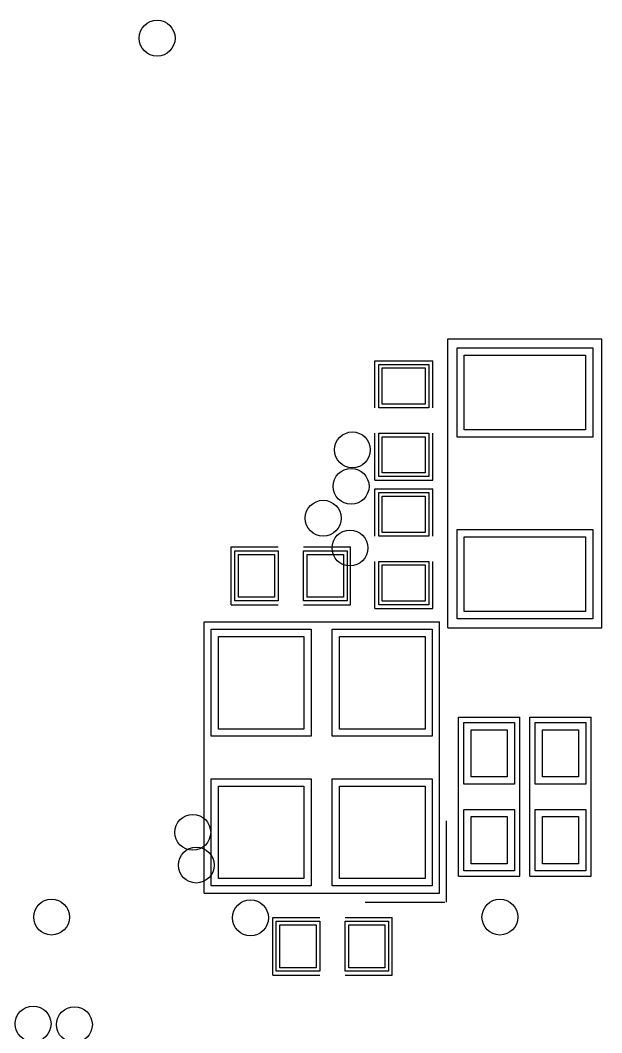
# Model space of a CAD drawing. Header units: inches. Extents: x 0 to 2.56, y 0 to 2.63.
# Drawn here: x 0.859 to 1.18, y 1.157 to 1.717 of the extents above; entities that cross this region are included whole.
import ezdxf

# ---------------------------------------------------------------- set-up
doc = ezdxf.new("R2010")
doc.units = ezdxf.units.IN
doc.header["$MEASUREMENT"] = 0
for name, color, linetype in [('Top Overlay', 2, 'Continuous'), ('Top Paste', 8, 'Continuous'), ('Top Solder', 216, 'Continuous')]:
    doc.layers.add(name, color=color, linetype=linetype)

msp = doc.modelspace()

# ---------------------------------------------------------------- linework, layer by layer
at = {"layer": 'Top Overlay'}
for p, q in [((1.09533, 1.5405), (1.18026, 1.5405)), ((1.09533, 1.38076), (1.09533, 1.5405)), ((1.18026, 1.38076), (1.18026, 1.5405)), ((1.05487, 1.52838), (1.08687, 1.52838)), ((1.05487, 1.50238), (1.05487, 1.52838)), ((1.08687, 1.50238), (1.08687, 1.52838)), ((1.05487, 1.46238), (1.05487, 1.48838)), ((1.08687, 1.46238), (1.08687, 1.48838)), ((1.05487, 1.46238), (1.08687, 1.46238)), ((1.05487, 1.45751), (1.08687, 1.45751)), ((1.05487, 1.43151), (1.05487, 1.45751)), ((1.08687, 1.43151), (1.08687, 1.45751)), ((0.97556, 1.39345), (0.97556, 1.42545)), ((0.97556, 1.42545), (1.00156, 1.42545)), ((1.01556, 1.42545), (1.04156, 1.42545)), ((1.04156, 1.39345), (1.04156, 1.42545)), ((1.05487, 1.39151), (1.05487, 1.41751)), ((1.08687, 1.39151), (1.08687, 1.41751)), ((0.97556, 1.39345), (1.00156, 1.39345)), ((1.01556, 1.39345), (1.04156, 1.39345)), ((1.05487, 1.39151), (1.08687, 1.39151)), ((0.96059, 1.23406), (0.96059, 1.38406)), ((0.96059, 1.38406), (1.09059, 1.38406)), ((1.09059, 1.23406), (1.09059, 1.38406)), ((1.09533, 1.38076), (1.18026, 1.38076)), ((1.10111, 1.2434), (1.10111, 1.3314)), ((1.10111, 1.3314), (1.13511, 1.3314)), ((1.13511, 1.2434), (1.13511, 1.3314)), ((1.14048, 1.2434), (1.14048, 1.3314)), ((1.14048, 1.3314), (1.17448, 1.3314)), ((1.17448, 1.2434), (1.17448, 1.3314)), ((1.09459, 1.22906), (1.09459, 1.27406)), ((1.10111, 1.2434), (1.13511, 1.2434)), ((1.14048, 1.2434), (1.17448, 1.2434)), ((0.96059, 1.23406), (1.09059, 1.23406)), ((1.04959, 1.22906), (1.09359, 1.22906)), ((0.9985, 1.18872), (0.9985, 1.22072)), ((0.9985, 1.22072), (1.0245, 1.22072)), ((1.0385, 1.22072), (1.0645, 1.22072)), ((1.0645, 1.18872), (1.0645, 1.22072)), ((0.9985, 1.18872), (1.0245, 1.18872)), ((1.0385, 1.18872), (1.0645, 1.18872))]:
    msp.add_line(p, q, dxfattribs=at)
at = {"layer": 'Top Paste'}
for p, q in [((1.10433, 1.49016), (1.10433, 1.5315)), ((1.10433, 1.5315), (1.17126, 1.5315)), ((1.17126, 1.5315), (1.17126, 1.49016)), ((1.05906, 1.50438), (1.05906, 1.52438)), ((1.05906, 1.52438), (1.08268, 1.52438)), ((1.08268, 1.52438), (1.08268, 1.50438)), ((1.08268, 1.50438), (1.05906, 1.50438)), ((1.17126, 1.49016), (1.10433, 1.49016)), ((1.05906, 1.46638), (1.05906, 1.48638)), ((1.05906, 1.48638), (1.08268, 1.48638)), ((1.08268, 1.48638), (1.08268, 1.46638)), ((1.08268, 1.46638), (1.05906, 1.46638)), ((1.05906, 1.43351), (1.05906, 1.45351)), ((1.05906, 1.45351), (1.08268, 1.45351)), ((1.08268, 1.45351), (1.08268, 1.43351)), ((1.08268, 1.43351), (1.05906, 1.43351)), ((1.10433, 1.38976), (1.10433, 1.4311)), ((1.10433, 1.4311), (1.17126, 1.4311)), ((1.17126, 1.4311), (1.17126, 1.38976)), ((0.97956, 1.39764), (0.97956, 1.42126)), ((0.97956, 1.42126), (0.99956, 1.42126)), ((0.99956, 1.42126), (0.99956, 1.39764)), ((1.01756, 1.39764), (1.01756, 1.42126)), ((1.01756, 1.42126), (1.03756, 1.42126)), ((1.03756, 1.42126), (1.03756, 1.39764)), ((1.05906, 1.39551), (1.05906, 1.41551)), ((1.05906, 1.41551), (1.08268, 1.41551)), ((1.08268, 1.41551), (1.08268, 1.39551)), ((0.99956, 1.39764), (0.97956, 1.39764)), ((1.03756, 1.39764), (1.01756, 1.39764)), ((1.08268, 1.39551), (1.05906, 1.39551)), ((1.17126, 1.38976), (1.10433, 1.38976)), ((0.9685, 1.3248), (0.9685, 1.37598)), ((0.9685, 1.37598), (1.01575, 1.37598)), ((1.01575, 1.37598), (1.01575, 1.3248)), ((1.03543, 1.3248), (1.03543, 1.37598)), ((1.03543, 1.37598), (1.08268, 1.37598)), ((1.08268, 1.37598), (1.08268, 1.3248)), ((1.01575, 1.3248), (0.9685, 1.3248)), ((1.08268, 1.3248), (1.03543, 1.3248)), ((1.10811, 1.2984), (1.10811, 1.3244)), ((1.10811, 1.3244), (1.12811, 1.3244)), ((1.12811, 1.3244), (1.12811, 1.2984)), ((1.14748, 1.2984), (1.14748, 1.3244)), ((1.14748, 1.3244), (1.16748, 1.3244)), ((1.16748, 1.3244), (1.16748, 1.2984)), ((0.9685, 1.24213), (0.9685, 1.29331)), ((0.9685, 1.29331), (1.01575, 1.29331)), ((1.01575, 1.29331), (1.01575, 1.24213)), ((1.03543, 1.24213), (1.03543, 1.29331)), ((1.03543, 1.29331), (1.08268, 1.29331)), ((1.08268, 1.29331), (1.08268, 1.24213)), ((1.12811, 1.2984), (1.10811, 1.2984)), ((1.16748, 1.2984), (1.14748, 1.2984)), ((1.10811, 1.2504), (1.10811, 1.2764)), ((1.10811, 1.2764), (1.12811, 1.2764)), ((1.12811, 1.2764), (1.12811, 1.2504)), ((1.14748, 1.2504), (1.14748, 1.2764)), ((1.14748, 1.2764), (1.16748, 1.2764)), ((1.16748, 1.2764), (1.16748, 1.2504)), ((1.12811, 1.2504), (1.10811, 1.2504)), ((1.16748, 1.2504), (1.14748, 1.2504)), ((1.01575, 1.24213), (0.9685, 1.24213)), ((1.08268, 1.24213), (1.03543, 1.24213)), ((1.0025, 1.21654), (1.0225, 1.21654)), ((1.0025, 1.19291), (1.0025, 1.21654)), ((1.0225, 1.21654), (1.0225, 1.19291)), ((1.0405, 1.21654), (1.0605, 1.21654)), ((1.0405, 1.19291), (1.0405, 1.21654)), ((1.0605, 1.21654), (1.0605, 1.19291)), ((1.0225, 1.19291), (1.0025, 1.19291)), ((1.0605, 1.19291), (1.0405, 1.19291))]:
    msp.add_line(p, q, dxfattribs=at)
at = {"layer": 'Top Solder'}
for p, q in [((1.10033, 1.48616), (1.10033, 1.5355)), ((1.10033, 1.5355), (1.17526, 1.5355)), ((1.17526, 1.5355), (1.17526, 1.48616)), ((1.05706, 1.50238), (1.05706, 1.52638)), ((1.05706, 1.52638), (1.08468, 1.52638)), ((1.08468, 1.52638), (1.08468, 1.50238)), ((1.08468, 1.50238), (1.05706, 1.50238)), ((1.05706, 1.46438), (1.05706, 1.48838)), ((1.05706, 1.48838), (1.08468, 1.48838)), ((1.08468, 1.48838), (1.08468, 1.46438)), ((1.17526, 1.48616), (1.10033, 1.48616)), ((1.08468, 1.46438), (1.05706, 1.46438)), ((1.05706, 1.43151), (1.05706, 1.45551)), ((1.05706, 1.45551), (1.08468, 1.45551)), ((1.08468, 1.45551), (1.08468, 1.43151)), ((1.10033, 1.38576), (1.10033, 1.4351)), ((1.10033, 1.4351), (1.17526, 1.4351)), ((1.17526, 1.4351), (1.17526, 1.38576)), ((1.08468, 1.43151), (1.05706, 1.43151)), ((0.97756, 1.39564), (0.97756, 1.42326)), ((0.97756, 1.42326), (1.00156, 1.42326)), ((1.00156, 1.42326), (1.00156, 1.39564)), ((1.01556, 1.39564), (1.01556, 1.42326)), ((1.01556, 1.42326), (1.03956, 1.42326)), ((1.03956, 1.42326), (1.03956, 1.39564)), ((1.05706, 1.39351), (1.05706, 1.41751)), ((1.05706, 1.41751), (1.08468, 1.41751)), ((1.08468, 1.41751), (1.08468, 1.39351)), ((1.00156, 1.39564), (0.97756, 1.39564)), ((1.03956, 1.39564), (1.01556, 1.39564)), ((1.08468, 1.39351), (1.05706, 1.39351)), ((1.17526, 1.38576), (1.10033, 1.38576)), ((0.9645, 1.3208), (0.9645, 1.37998)), ((0.9645, 1.37998), (1.01975, 1.37998)), ((1.01975, 1.37998), (1.01975, 1.3208)), ((1.03143, 1.3208), (1.03143, 1.37998)), ((1.03143, 1.37998), (1.08668, 1.37998)), ((1.08668, 1.37998), (1.08668, 1.3208)), ((1.10411, 1.2944), (1.10411, 1.3284)), ((1.10411, 1.3284), (1.13211, 1.3284)), ((1.13211, 1.3284), (1.13211, 1.2944)), ((1.14348, 1.2944), (1.14348, 1.3284)), ((1.14348, 1.3284), (1.17148, 1.3284)), ((1.17148, 1.3284), (1.17148, 1.2944)), ((1.01975, 1.3208), (0.9645, 1.3208)), ((1.08668, 1.3208), (1.03143, 1.3208)), ((0.9645, 1.23813), (0.9645, 1.29731)), ((0.9645, 1.29731), (1.01975, 1.29731)), ((1.01975, 1.29731), (1.01975, 1.23813)), ((1.03143, 1.23813), (1.03143, 1.29731)), ((1.03143, 1.29731), (1.08668, 1.29731)), ((1.08668, 1.29731), (1.08668, 1.23813)), ((1.13211, 1.2944), (1.10411, 1.2944)), ((1.17148, 1.2944), (1.14348, 1.2944)), ((1.10411, 1.2464), (1.10411, 1.2804)), ((1.10411, 1.2804), (1.13211, 1.2804)), ((1.13211, 1.2804), (1.13211, 1.2464)), ((1.14348, 1.2464), (1.14348, 1.2804)), ((1.14348, 1.2804), (1.17148, 1.2804)), ((1.17148, 1.2804), (1.17148, 1.2464)), ((1.13211, 1.2464), (1.10411, 1.2464)), ((1.17148, 1.2464), (1.14348, 1.2464)), ((1.01975, 1.23813), (0.9645, 1.23813)), ((1.08668, 1.23813), (1.03143, 1.23813)), ((1.0005, 1.21854), (1.0245, 1.21854)), ((1.0005, 1.19091), (1.0005, 1.21854)), ((1.0245, 1.21854), (1.0245, 1.19091)), ((1.0385, 1.21854), (1.0625, 1.21854)), ((1.0385, 1.19091), (1.0385, 1.21854)), ((1.0625, 1.21854), (1.0625, 1.19091)), ((1.0245, 1.19091), (1.0005, 1.19091)), ((1.0625, 1.19091), (1.0385, 1.19091))]:
    msp.add_line(p, q, dxfattribs=at)
for centre in [(0.93465, 1.70669), (1.04252, 1.47913), (1.04182, 1.45897), (1.02638, 1.44134), (1.04119, 1.42489), (0.95433, 1.26772), (0.9563, 1.24961), (0.87638, 1.22087), (0.98622, 1.22047), (1.12402, 1.22087), (0.86614, 1.16181), (0.88898, 1.16142)]:
    msp.add_circle(centre, 0.00991, dxfattribs=at)

doc.saveas('drawing.dxf')
